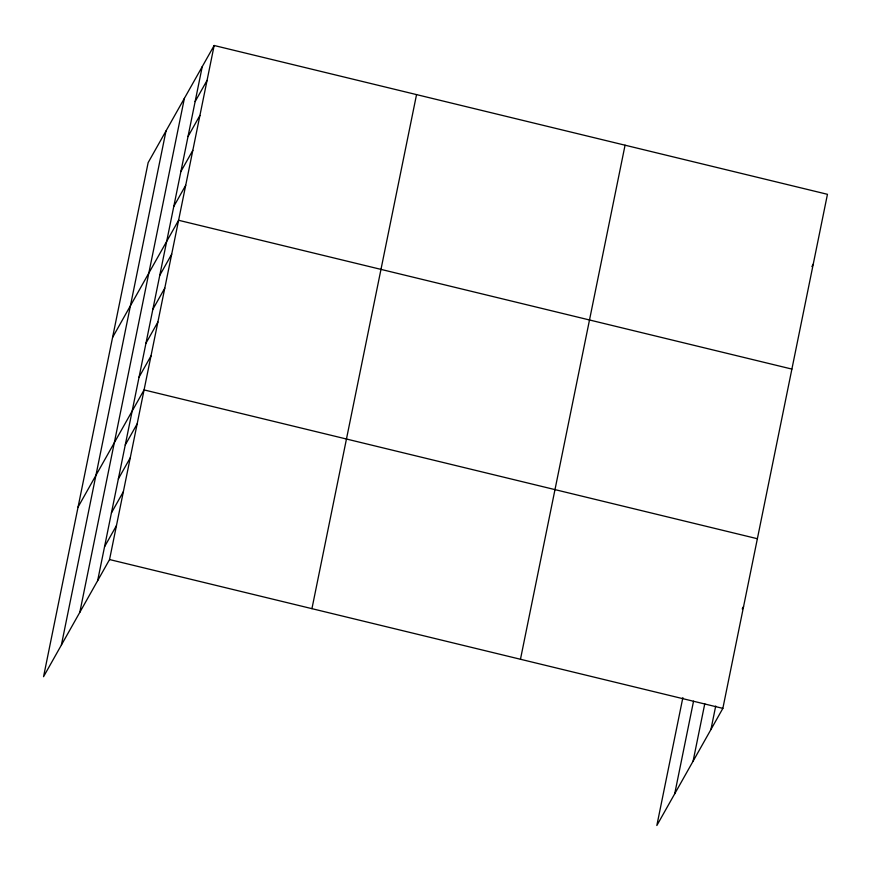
<?xml version="1.0" encoding="UTF-8"?>
<svg xmlns="http://www.w3.org/2000/svg" width="871" height="871" viewBox="0 0 871 871"><rect width="100%" height="100%" fill="white"/><g stroke="black" fill="none" stroke-linecap="round" stroke-linejoin="round"><path stroke-width="1.31" d="M61.395 645.019L166.002 130.955M79.794 612.378L184.391 98.314M97.639 580.696L202.235 66.642M214.157 45.499L148.146 162.627L43.55 676.691L109.55 559.552L214.157 45.499L827.45 194.309L722.854 708.373L656.843 825.501L682.864 697.627M311.938 608.666L416.545 94.601M520.466 659.26L625.062 145.196M674.698 793.829L693.545 701.177M693.087 761.189L704.77 703.779M710.932 729.517L715.712 706.022M195.126 101.591L207.037 80.448M188.016 136.551L199.927 115.408M180.896 171.511L192.818 150.367M173.786 206.46L185.697 185.316M112.588 337.415L178.588 220.276L791.891 369.086M159.774 275.345L171.685 254.201M152.871 309.281L164.782 288.127M145.969 343.207L157.88 322.063M139.055 377.132L150.977 355.989M78.063 507.053L144.074 389.914L757.367 538.724M125.25 444.994L137.172 423.839M118.347 478.919L130.269 457.776M111.444 512.845L123.355 491.701M104.542 546.77L116.453 525.627M811.903 266.57L813.22 264.218M742.234 608.938L743.562 606.586M109.55 559.552L722.854 708.373"/></g></svg>
